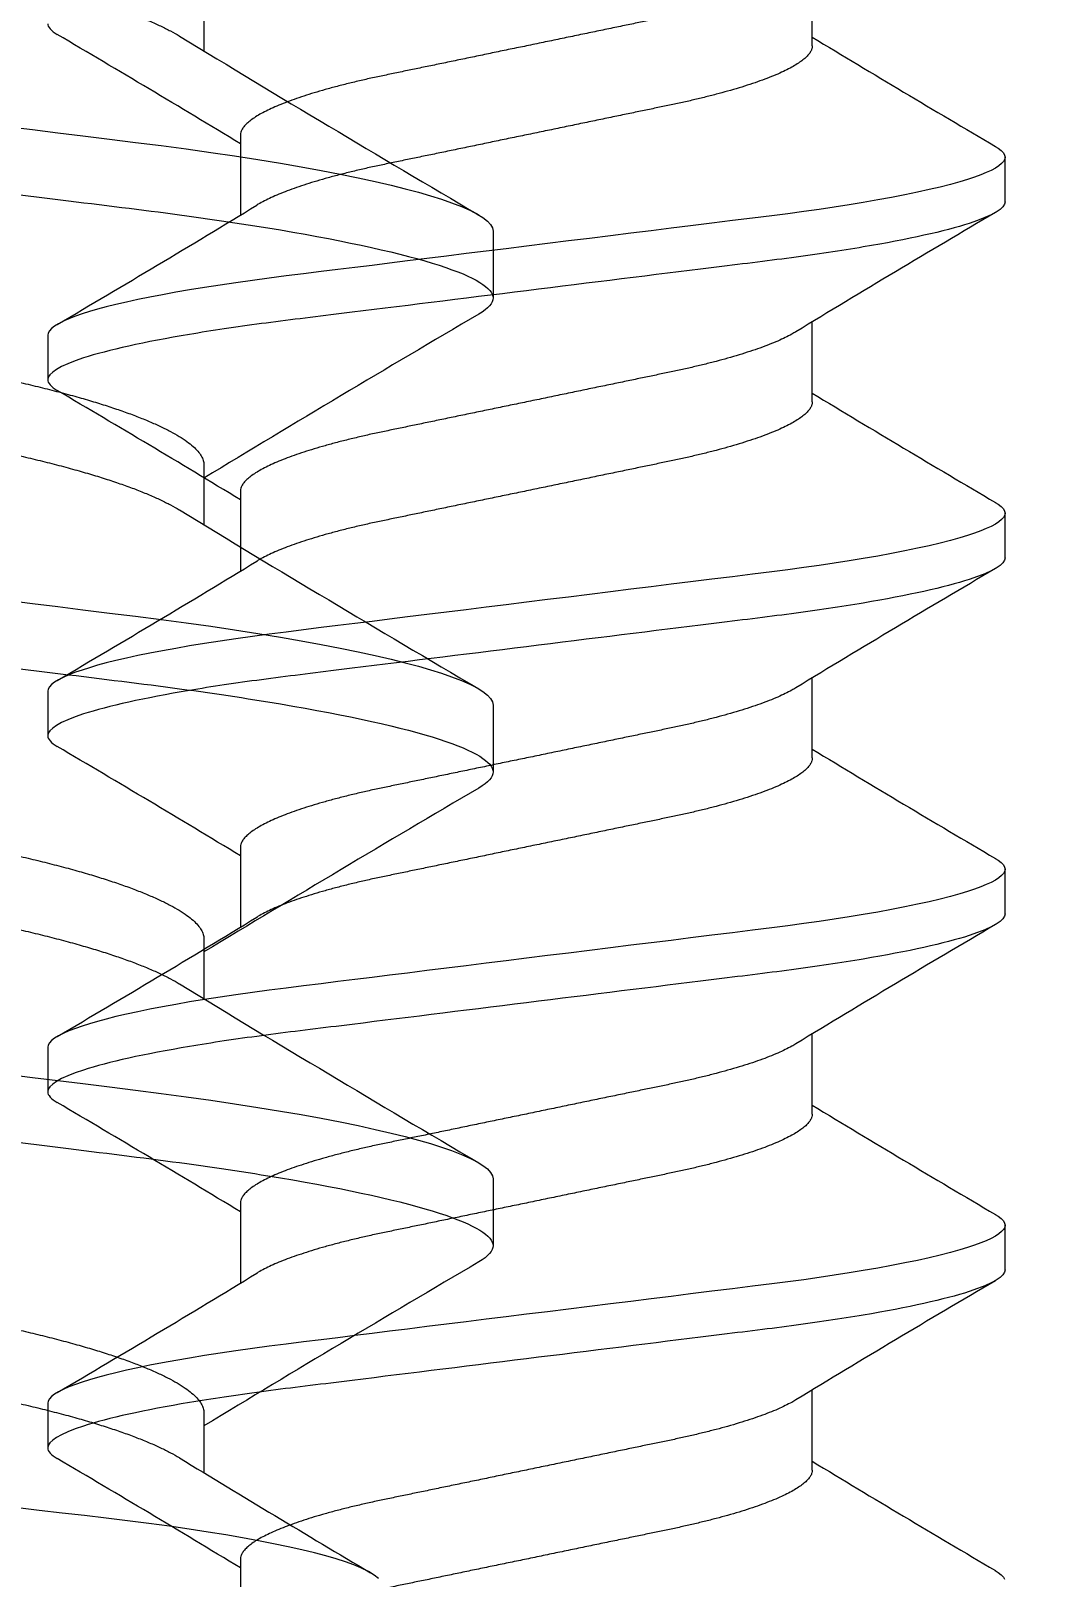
# Model space of a CAD drawing. Header units: inches. Extents: x 129892 to 140765, y 18172 to 24435.
# Drawn here: x 133310.406 to 133313.452, y 22519.733 to 22524.366 of the extents above; entities that cross this region are included whole.
import ezdxf

# ---------------------------------------------------------------- set-up
doc = ezdxf.new("R2010")
doc.units = ezdxf.units.IN
doc.header["$MEASUREMENT"] = 0
doc.header["$PDMODE"] = 66
doc.styles.add('EXCELSIOR', font='dim.shx', dxfattribs={"height": 45})
doc.dimstyles.new('EXCELSIOR', dxfattribs={"dimtxt": 50, "dimasz": 15, "dimexe": 20, "dimexo": 20, "dimgap": 10, "dimtad": 1, "dimdec": 0, "dimtxsty": 'EXCELSIOR', "dimblk": 'OBLIQUE', "dimcen": 2.5, "dimclrd": 1, "dimclre": 1, "dimclrt": 1, "dimadec": 0, "dimazin": 0, "dimtfac": 1, "dimtdec": 0, "dimtofl": 0, "dimtmove": 0, "dimatfit": 3, "dimfxl": 0, "dimlwd": 25, "dimarcsym": 0})

# ---------------------------------------------------------------- blocks, each defined once
blk = doc.blocks.new('A$C105D4D3B')
at = {"color": 251, "linetype": 'Continuous', "lineweight": 15}
for p, q in [((5.3382, 8.2376), (5.3382, 8.0575)), ((6.2042, 7.5176), (6.2042, 7.3176)), ((5.3382, 6.8176), (5.3382, 6.6375)), ((6.2042, 6.0976), (6.2042, 5.8976)), ((5.3382, 5.3976), (5.3382, 5.2175)), ((6.2042, 4.6776), (6.2042, 4.4776)), ((5.3382, 3.9776), (5.3382, 3.7974))]:
    blk.add_line(p, q, dxfattribs=at)
for points in [[(4.7473, 7.8316), (4.825, 7.822), (4.901, 7.8125), (4.9752, 7.8033), (5.0557, 7.7933), (5.1337, 7.7837), (5.2099, 7.774), (5.2849, 7.7639), (5.3584, 7.7536), (5.4301, 7.743), (5.4999, 7.7322), (5.5674, 7.7211), (5.6293, 7.7104), (5.6888, 7.6996), (5.7457, 7.6886), (5.7997, 7.6775), (5.8508, 7.6663), (5.8988, 7.6552), (5.9411, 7.6446), (5.9805, 7.634), (6.0167, 7.6235), (6.0498, 7.6131), (6.0798, 7.6027), (6.1094, 7.5913), (6.1349, 7.5801), (6.1564, 7.569), (6.1738, 7.5582), (6.1873, 7.5476), (6.1968, 7.5373), (6.2024, 7.5273), (6.2042, 7.5176), (6.2042, 7.5176)], [(4.7473, 6.4116), (4.825, 6.402), (4.901, 6.3925), (4.9752, 6.3833), (5.0557, 6.3733), (5.1337, 6.3637), (5.2099, 6.354), (5.2849, 6.3439), (5.3584, 6.3336), (5.4301, 6.323), (5.4999, 6.3122), (5.5674, 6.3011), (5.6293, 6.2904), (5.6888, 6.2796), (5.7457, 6.2686), (5.7997, 6.2575), (5.8508, 6.2463), (5.8988, 6.2352), (5.9411, 6.2246), (5.9805, 6.214), (6.0167, 6.2035), (6.0498, 6.1931), (6.0798, 6.1827), (6.1094, 6.1713), (6.1349, 6.1601), (6.1564, 6.149), (6.1738, 6.1382), (6.1873, 6.1276), (6.1968, 6.1173), (6.2024, 6.1073), (6.2042, 6.0976), (6.2042, 6.0976)], [(4.7473, 4.9916), (4.825, 4.982), (4.901, 4.9725), (4.9752, 4.9633), (5.0557, 4.9533), (5.1337, 4.9437), (5.2099, 4.934), (5.2849, 4.9239), (5.3584, 4.9136), (5.4301, 4.903), (5.4999, 4.8922), (5.5674, 4.8811), (5.6293, 4.8704), (5.6888, 4.8596), (5.7457, 4.8486), (5.7997, 4.8375), (5.8508, 4.8263), (5.8988, 4.8152), (5.9411, 4.8046), (5.9805, 4.794), (6.0167, 4.7835), (6.0498, 4.7731), (6.0798, 4.7627), (6.1094, 4.7513), (6.1349, 4.7401), (6.1564, 4.729), (6.1738, 4.7182), (6.1873, 4.7076), (6.1968, 4.6973), (6.2024, 4.6873), (6.2042, 4.6776), (6.2042, 4.6776)], [(5.8606, 3.4804), (5.848, 3.4909), (5.8306, 3.5016), (5.8084, 3.5124), (5.7869, 3.5212), (5.7623, 3.5301), (5.7345, 3.5391), (5.7036, 3.5481), (5.6691, 3.5573), (5.6315, 3.5665), (5.5906, 3.5757), (5.5467, 3.5849), (5.5017, 3.5937), (5.454, 3.6024), (5.4034, 3.6111), (5.3504, 3.6197), (5.2938, 3.6283), (5.2349, 3.6369), (5.1732, 3.6453), (5.1093, 3.6535), (5.0458, 3.6613), (4.9805, 3.6689), (4.9132, 3.6767), (4.8443, 3.6846), (4.7726, 3.6928)]]:
    blk.add_lwpolyline(points, dxfattribs=at)
for centre, radius, start, end in [((38.3584, 62.4362), 63.6189, 238.655364, 239.595764), ((41.6033, -53.0576), 69.9674, 120.434483, 121.21919), ((38.3584, 61.0162), 63.6189, 238.655364, 239.595764), ((41.6033, -54.4776), 69.9674, 120.434483, 121.21919), ((39.1398, 60.9031), 65.1416, 238.666324, 239.584863), ((41.6033, -55.8976), 69.9674, 120.434483, 121.21919), ((31.8252, 47.3473), 50.9721, 238.59533, 239.34643)]:
    blk.add_arc(centre, radius, start, end, dxfattribs=at)
for points, knots in [([(2.7695, 8.8176), (2.7698, 8.8135), (2.7705, 8.8052), (2.7762, 8.7923), (2.7854, 8.779), (2.7985, 8.7652), (2.8156, 8.7511), (2.8365, 8.7366), (2.8614, 8.7219), (2.8905, 8.7068), (2.9241, 8.6914), (2.9621, 8.6757), (3.0039, 8.66), (3.0492, 8.6445), (3.0977, 8.6291), (3.1484, 8.6143), (3.2008, 8.6), (3.2544, 8.5863), (3.3099, 8.5731), (3.3669, 8.5603), (3.4255, 8.548), (3.4859, 8.5355), (3.5485, 8.5225), (3.6144, 8.5088), (3.6833, 8.4945), (3.7552, 8.4796), (3.8285, 8.4644), (3.9029, 8.4489), (3.9782, 8.4333), (4.0527, 8.4178), (4.126, 8.4026), (4.1979, 8.3877), (4.2691, 8.3729), (4.3393, 8.3583), (4.4082, 8.344), (4.4754, 8.3301), (4.5408, 8.3165), (4.6051, 8.3031), (4.668, 8.2901), (4.7298, 8.2773), (4.7898, 8.2639), (4.8481, 8.2501), (4.9044, 8.2358), (4.9577, 8.2213), (5.0077, 8.2067), (5.0542, 8.1921), (5.0978, 8.1773), (5.1382, 8.1623), (5.1752, 8.1474), (5.2088, 8.1324), (5.2382, 8.1175), (5.2568, 8.1074), (5.2644, 8.1024), (5.2647, 8.1022)], [0, 0, 0, 0, 0.018809, 0.037876, 0.057178, 0.076688, 0.096379, 0.116219, 0.136178, 0.156223, 0.177278, 0.198351, 0.219402, 0.240393, 0.261284, 0.282037, 0.301688, 0.321151, 0.340399, 0.359407, 0.378167, 0.39704, 0.416165, 0.435519, 0.45601, 0.47669, 0.497523, 0.518473, 0.539501, 0.560569, 0.58068, 0.600757, 0.620765, 0.640672, 0.660445, 0.680053, 0.699467, 0.718661, 0.738503, 0.758141, 0.77801, 0.798146, 0.81852, 0.839101, 0.858909, 0.878842, 0.89887, 0.918958, 0.939072, 0.959178, 0.979242, 0.999229, 1, 1, 1, 1]), ([(1.9034, 8.1176), (1.9034, 8.0887), (1.9558, 8.0551), (2.1738, 7.9846), (2.3392, 7.9479), (2.6407, 7.8971), (2.7498, 7.8809), (2.9772, 7.8506), (3.0954, 7.8364), (3.4785, 7.7889), (3.7657, 7.7533), (4.3419, 7.6819), (4.6292, 7.6462), (5.0123, 7.5987), (5.1304, 7.5846), (5.3579, 7.5543), (5.4669, 7.538), (5.7685, 7.4873), (5.9339, 7.4506), (6.1519, 7.3801), (6.2042, 7.3465), (6.2042, 7.3176)], [0, 0, 0, 0, 0.125, 0.125, 0.25, 0.25, 0.3125, 0.3125, 0.375, 0.375, 0.5, 0.5, 0.625, 0.625, 0.6875, 0.6875, 0.75, 0.75, 0.875, 0.875, 1, 1, 1, 1]), ([(2.8432, 7.533), (2.8493, 7.5293), (2.8635, 7.5207), (2.8906, 7.5068), (2.9241, 7.4914), (2.9621, 7.4757), (3.0039, 7.46), (3.0492, 7.4445), (3.0977, 7.4291), (3.1484, 7.4143), (3.2008, 7.4), (3.2544, 7.3863), (3.3099, 7.3731), (3.3669, 7.3603), (3.4255, 7.348), (3.4859, 7.3355), (3.5485, 7.3225), (3.6144, 7.3088), (3.6833, 7.2945), (3.7552, 7.2796), (3.8285, 7.2644), (3.9029, 7.2489), (3.9782, 7.2333), (4.0527, 7.2178), (4.126, 7.2026), (4.1979, 7.1877), (4.2691, 7.1729), (4.3393, 7.1583), (4.4082, 7.144), (4.4754, 7.1301), (4.5408, 7.1165), (4.6051, 7.1031), (4.668, 7.0901), (4.7298, 7.0773), (4.7898, 7.0639), (4.8481, 7.0501), (4.9044, 7.0358), (4.9577, 7.0213), (5.0077, 7.0067), (5.0542, 6.9921), (5.0978, 6.9773), (5.1382, 6.9623), (5.1752, 6.9474), (5.2087, 6.9324), (5.2385, 6.9175), (5.2649, 6.9025), (5.2875, 6.8875), (5.3063, 6.8727), (5.3207, 6.8582), (5.3308, 6.8441), (5.3371, 6.8306), (5.3378, 6.8219), (5.3382, 6.8176)], [0, 0, 0, 0, 0.015022, 0.035067, 0.056123, 0.077196, 0.098247, 0.119238, 0.140129, 0.160884, 0.180534, 0.199997, 0.219246, 0.238254, 0.257015, 0.275888, 0.295014, 0.314368, 0.334859, 0.35554, 0.376373, 0.397323, 0.418352, 0.43942, 0.459532, 0.479609, 0.499618, 0.519525, 0.539298, 0.558906, 0.578321, 0.597515, 0.617358, 0.636996, 0.656865, 0.677001, 0.697376, 0.717957, 0.737765, 0.757699, 0.777727, 0.797816, 0.81793, 0.838037, 0.858101, 0.878088, 0.898909, 0.919573, 0.940046, 0.960295, 0.980289, 1, 1, 1, 1]), ([(2.7695, 7.3976), (2.7698, 7.3935), (2.7705, 7.3852), (2.7762, 7.3723), (2.7854, 7.359), (2.7985, 7.3452), (2.8156, 7.3311), (2.8365, 7.3166), (2.8614, 7.3019), (2.8905, 7.2868), (2.9241, 7.2714), (2.9621, 7.2557), (3.0039, 7.24), (3.0492, 7.2245), (3.0977, 7.2091), (3.1484, 7.1943), (3.2008, 7.18), (3.2544, 7.1663), (3.3099, 7.1531), (3.3669, 7.1403), (3.4255, 7.128), (3.4859, 7.1155), (3.5485, 7.1025), (3.6144, 7.0888), (3.6833, 7.0745), (3.7552, 7.0596), (3.8285, 7.0444), (3.9029, 7.0289), (3.9782, 7.0133), (4.0527, 6.9978), (4.126, 6.9826), (4.1979, 6.9677), (4.2691, 6.9529), (4.3393, 6.9383), (4.4082, 6.924), (4.4754, 6.9101), (4.5408, 6.8965), (4.6051, 6.8831), (4.668, 6.8701), (4.7298, 6.8573), (4.7898, 6.8439), (4.8481, 6.8301), (4.9044, 6.8158), (4.9577, 6.8013), (5.0077, 6.7867), (5.0542, 6.7721), (5.0978, 6.7573), (5.1382, 6.7423), (5.1752, 6.7274), (5.2088, 6.7124), (5.2382, 6.6975), (5.2568, 6.6874), (5.2644, 6.6824), (5.2647, 6.6822)], [0, 0, 0, 0, 0.018809, 0.037876, 0.057178, 0.076688, 0.096379, 0.116219, 0.136178, 0.156223, 0.177278, 0.198351, 0.219402, 0.240393, 0.261284, 0.282037, 0.301688, 0.321151, 0.340399, 0.359407, 0.378167, 0.39704, 0.416165, 0.435519, 0.45601, 0.47669, 0.497523, 0.518473, 0.539501, 0.560569, 0.58068, 0.600757, 0.620765, 0.640672, 0.660445, 0.680053, 0.699467, 0.718661, 0.738503, 0.758141, 0.77801, 0.798146, 0.81852, 0.839101, 0.858909, 0.878842, 0.89887, 0.918958, 0.939072, 0.959178, 0.979242, 0.999229, 1, 1, 1, 1]), ([(1.9034, 6.6976), (1.9034, 6.6687), (1.9558, 6.6351), (2.1738, 6.5646), (2.3392, 6.5279), (2.6407, 6.4771), (2.7498, 6.4609), (2.9772, 6.4306), (3.0954, 6.4164), (3.4785, 6.3689), (3.7657, 6.3333), (4.3419, 6.2619), (4.6292, 6.2262), (5.0123, 6.1787), (5.1304, 6.1646), (5.3579, 6.1343), (5.4669, 6.118), (5.7685, 6.0673), (5.9339, 6.0306), (6.1519, 5.9601), (6.2042, 5.9265), (6.2042, 5.8976)], [0, 0, 0, 0, 0.125, 0.125, 0.25, 0.25, 0.3125, 0.3125, 0.375, 0.375, 0.5, 0.5, 0.625, 0.625, 0.6875, 0.6875, 0.75, 0.75, 0.875, 0.875, 1, 1, 1, 1]), ([(2.8432, 6.113), (2.8493, 6.1093), (2.8635, 6.1007), (2.8906, 6.0868), (2.9241, 6.0714), (2.9621, 6.0557), (3.0039, 6.04), (3.0492, 6.0245), (3.0977, 6.0091), (3.1484, 5.9943), (3.2008, 5.98), (3.2544, 5.9663), (3.3099, 5.9531), (3.3669, 5.9403), (3.4255, 5.928), (3.4859, 5.9155), (3.5485, 5.9025), (3.6144, 5.8888), (3.6833, 5.8745), (3.7552, 5.8596), (3.8285, 5.8444), (3.9029, 5.8289), (3.9782, 5.8133), (4.0527, 5.7978), (4.126, 5.7826), (4.1979, 5.7677), (4.2691, 5.7529), (4.3393, 5.7383), (4.4082, 5.724), (4.4754, 5.7101), (4.5408, 5.6965), (4.6051, 5.6831), (4.668, 5.6701), (4.7298, 5.6573), (4.7898, 5.6439), (4.8481, 5.6301), (4.9044, 5.6158), (4.9577, 5.6013), (5.0077, 5.5867), (5.0542, 5.5721), (5.0978, 5.5573), (5.1382, 5.5423), (5.1752, 5.5273), (5.2087, 5.5124), (5.2385, 5.4975), (5.2649, 5.4825), (5.2875, 5.4675), (5.3063, 5.4527), (5.3207, 5.4382), (5.3308, 5.4241), (5.3371, 5.4106), (5.3378, 5.4019), (5.3382, 5.3976)], [0, 0, 0, 0, 0.015022, 0.035067, 0.056123, 0.077196, 0.098247, 0.119238, 0.140129, 0.160884, 0.180534, 0.199997, 0.219246, 0.238254, 0.257015, 0.275888, 0.295014, 0.314368, 0.334859, 0.35554, 0.376373, 0.397323, 0.418352, 0.43942, 0.459532, 0.479609, 0.499618, 0.519525, 0.539298, 0.558906, 0.578321, 0.597515, 0.617358, 0.636996, 0.656865, 0.677001, 0.697376, 0.717957, 0.737765, 0.757699, 0.777727, 0.797816, 0.81793, 0.838037, 0.858101, 0.878088, 0.898909, 0.919573, 0.940046, 0.960295, 0.980289, 1, 1, 1, 1]), ([(2.7695, 5.9776), (2.7698, 5.9735), (2.7705, 5.9652), (2.7762, 5.9523), (2.7854, 5.939), (2.7985, 5.9252), (2.8156, 5.9111), (2.8365, 5.8966), (2.8614, 5.8819), (2.8905, 5.8668), (2.9241, 5.8514), (2.9621, 5.8357), (3.0039, 5.82), (3.0492, 5.8045), (3.0977, 5.7891), (3.1484, 5.7743), (3.2008, 5.76), (3.2544, 5.7463), (3.3099, 5.7331), (3.3669, 5.7203), (3.4255, 5.708), (3.4859, 5.6955), (3.5485, 5.6825), (3.6144, 5.6688), (3.6833, 5.6545), (3.7552, 5.6396), (3.8285, 5.6244), (3.9029, 5.6089), (3.9782, 5.5933), (4.0527, 5.5778), (4.126, 5.5626), (4.1979, 5.5477), (4.2691, 5.5329), (4.3393, 5.5183), (4.4082, 5.504), (4.4754, 5.4901), (4.5408, 5.4765), (4.6051, 5.4631), (4.668, 5.4501), (4.7298, 5.4373), (4.7898, 5.4239), (4.8481, 5.4101), (4.9044, 5.3958), (4.9577, 5.3813), (5.0077, 5.3667), (5.0542, 5.3521), (5.0978, 5.3373), (5.1382, 5.3223), (5.1752, 5.3074), (5.2088, 5.2924), (5.2382, 5.2775), (5.2568, 5.2674), (5.2644, 5.2624), (5.2647, 5.2622)], [0, 0, 0, 0, 0.018809, 0.037877, 0.057179, 0.076689, 0.096379, 0.11622, 0.136179, 0.156224, 0.177279, 0.198352, 0.219403, 0.240394, 0.261285, 0.282039, 0.301689, 0.321152, 0.340401, 0.359409, 0.378169, 0.397041, 0.416167, 0.435521, 0.456012, 0.476692, 0.497525, 0.518475, 0.539504, 0.560572, 0.580683, 0.60076, 0.620768, 0.640675, 0.660448, 0.680056, 0.699471, 0.718664, 0.738507, 0.758145, 0.778013, 0.798149, 0.818524, 0.839105, 0.858913, 0.878847, 0.898874, 0.918963, 0.939077, 0.959183, 0.979247, 0.999234, 1, 1, 1, 1]), ([(1.9034, 5.2776), (1.9034, 5.2487), (1.9558, 5.2151), (2.1738, 5.1446), (2.3392, 5.1079), (2.6407, 5.0571), (2.7498, 5.0409), (2.9772, 5.0106), (3.0954, 4.9964), (3.4785, 4.9489), (3.7657, 4.9133), (4.3419, 4.8419), (4.6292, 4.8062), (5.0123, 4.7587), (5.1304, 4.7446), (5.3579, 4.7143), (5.4669, 4.698), (5.7685, 4.6473), (5.9339, 4.6106), (6.1519, 4.5401), (6.2042, 4.5065), (6.2042, 4.4776)], [0, 0, 0, 0, 0.125, 0.125, 0.25, 0.25, 0.3125, 0.3125, 0.375, 0.375, 0.5, 0.5, 0.625, 0.625, 0.6875, 0.6875, 0.75, 0.75, 0.875, 0.875, 1, 1, 1, 1]), ([(2.8432, 4.693), (2.8493, 4.6893), (2.8635, 4.6807), (2.8906, 4.6668), (2.9241, 4.6514), (2.9621, 4.6357), (3.0039, 4.62), (3.0492, 4.6045), (3.0977, 4.5891), (3.1484, 4.5743), (3.2008, 4.56), (3.2544, 4.5463), (3.3099, 4.5331), (3.3669, 4.5203), (3.4255, 4.508), (3.4859, 4.4955), (3.5485, 4.4825), (3.6144, 4.4688), (3.6833, 4.4545), (3.7552, 4.4396), (3.8285, 4.4244), (3.9029, 4.4089), (3.9782, 4.3933), (4.0527, 4.3778), (4.126, 4.3626), (4.1979, 4.3477), (4.2691, 4.3329), (4.3393, 4.3183), (4.4082, 4.304), (4.4754, 4.2901), (4.5408, 4.2765), (4.6051, 4.2631), (4.668, 4.2501), (4.7298, 4.2373), (4.7898, 4.2239), (4.8481, 4.2101), (4.9044, 4.1958), (4.9577, 4.1813), (5.0077, 4.1667), (5.0542, 4.1521), (5.0978, 4.1373), (5.1382, 4.1223), (5.1752, 4.1073), (5.2087, 4.0924), (5.2385, 4.0775), (5.2649, 4.0625), (5.2875, 4.0475), (5.3063, 4.0327), (5.3207, 4.0182), (5.3308, 4.0041), (5.3371, 3.9906), (5.3378, 3.9819), (5.3382, 3.9776)], [0, 0, 0, 0, 0.015022, 0.035068, 0.056123, 0.077196, 0.098248, 0.119238, 0.14013, 0.160884, 0.180534, 0.199998, 0.219246, 0.238255, 0.257015, 0.275888, 0.295014, 0.314368, 0.33486, 0.35554, 0.376373, 0.397323, 0.418352, 0.439421, 0.459532, 0.479609, 0.499618, 0.519525, 0.539298, 0.558906, 0.578321, 0.597515, 0.617358, 0.636996, 0.656865, 0.677001, 0.697376, 0.717957, 0.737765, 0.757699, 0.777727, 0.797816, 0.81793, 0.838037, 0.858101, 0.878088, 0.898909, 0.919574, 0.940046, 0.960295, 0.980289, 1, 1, 1, 1]), ([(2.7695, 4.5576), (2.7698, 4.5535), (2.7705, 4.5452), (2.7762, 4.5323), (2.7854, 4.519), (2.7985, 4.5052), (2.8156, 4.4911), (2.8365, 4.4766), (2.8614, 4.4619), (2.8905, 4.4468), (2.9241, 4.4314), (2.9621, 4.4157), (3.0039, 4.4), (3.0492, 4.3845), (3.0977, 4.3691), (3.1484, 4.3543), (3.2008, 4.34), (3.2544, 4.3263), (3.3099, 4.3131), (3.3669, 4.3003), (3.4255, 4.288), (3.4859, 4.2755), (3.5485, 4.2625), (3.6144, 4.2488), (3.6833, 4.2345), (3.7552, 4.2196), (3.8285, 4.2044), (3.9029, 4.1889), (3.9782, 4.1733), (4.0527, 4.1578), (4.126, 4.1426), (4.1979, 4.1277), (4.2691, 4.1129), (4.3393, 4.0983), (4.4082, 4.084), (4.4754, 4.0701), (4.5408, 4.0565), (4.6051, 4.0431), (4.668, 4.0301), (4.7298, 4.0173), (4.7898, 4.0039), (4.8481, 3.9901), (4.9044, 3.9758), (4.9577, 3.9613), (5.0077, 3.9467), (5.0542, 3.9321), (5.0978, 3.9173), (5.1382, 3.9023), (5.1752, 3.8874), (5.2088, 3.8724), (5.2382, 3.8575), (5.2568, 3.8474), (5.2644, 3.8424), (5.2647, 3.8422)], [0, 0, 0, 0, 0.018809, 0.037877, 0.057179, 0.076689, 0.096379, 0.11622, 0.136179, 0.156224, 0.177279, 0.198352, 0.219403, 0.240394, 0.261285, 0.282039, 0.301689, 0.321152, 0.340401, 0.359409, 0.378169, 0.397041, 0.416167, 0.435521, 0.456012, 0.476692, 0.497525, 0.518475, 0.539504, 0.560572, 0.580683, 0.60076, 0.620768, 0.640675, 0.660448, 0.680056, 0.699471, 0.718664, 0.738507, 0.758145, 0.778013, 0.79815, 0.818524, 0.839105, 0.858913, 0.878847, 0.898874, 0.918963, 0.939077, 0.959183, 0.979247, 0.999234, 1, 1, 1, 1]), ([(2.7695, 4.5576), (2.7698, 4.5535), (2.7705, 4.5452), (2.7762, 4.5323), (2.7854, 4.519), (2.7985, 4.5052), (2.8156, 4.4911), (2.8365, 4.4766), (2.8614, 4.4619), (2.8905, 4.4468), (2.9241, 4.4314), (2.9621, 4.4157), (3.0039, 4.4), (3.0492, 4.3845), (3.0977, 4.3691), (3.1484, 4.3543), (3.2008, 4.34), (3.2544, 4.3263), (3.3099, 4.3131), (3.3669, 4.3003), (3.4255, 4.288), (3.4859, 4.2755), (3.5485, 4.2625), (3.6144, 4.2488), (3.6833, 4.2345), (3.7552, 4.2196), (3.8285, 4.2044), (3.9029, 4.1889), (3.9782, 4.1733), (4.0527, 4.1578), (4.126, 4.1426), (4.1979, 4.1277), (4.2691, 4.1129), (4.3393, 4.0983), (4.4082, 4.084), (4.4754, 4.0701), (4.5408, 4.0565), (4.6051, 4.0431), (4.668, 4.0301), (4.7298, 4.0173), (4.7898, 4.0039), (4.8481, 3.9901), (4.9044, 3.9758), (4.9577, 3.9613), (5.0077, 3.9467), (5.0542, 3.9321), (5.0978, 3.9173), (5.1382, 3.9023), (5.1752, 3.8874), (5.2088, 3.8724), (5.2382, 3.8575), (5.2568, 3.8474), (5.2644, 3.8424), (5.2647, 3.8422)], [0, 0, 0, 0, 0.018809, 0.037877, 0.057179, 0.076689, 0.096379, 0.11622, 0.136179, 0.156224, 0.177279, 0.198352, 0.219403, 0.240394, 0.261285, 0.282039, 0.301689, 0.321152, 0.340401, 0.359409, 0.378169, 0.397041, 0.416167, 0.435521, 0.456012, 0.476692, 0.497525, 0.518475, 0.539504, 0.560572, 0.580683, 0.60076, 0.620768, 0.640675, 0.660448, 0.680056, 0.699471, 0.718664, 0.738507, 0.758145, 0.778013, 0.798149, 0.818524, 0.839105, 0.858913, 0.878847, 0.898874, 0.918963, 0.939077, 0.959183, 0.979247, 0.999234, 1, 1, 1, 1])]:
    blk.add_open_spline(points, degree=3, knots=knots, dxfattribs=at)
for points in [[(6.2042, 7.3176), (6.2042, 7.3025), (6.1903, 7.2861), (6.1611, 7.2689)], [(6.2042, 5.8976), (6.2042, 5.8825), (6.1903, 5.8661), (6.1611, 5.8489)], [(6.2042, 4.4776), (6.2042, 4.4625), (6.1903, 4.4461), (6.1611, 4.4289)]]:
    blk.add_open_spline(points, degree=3, dxfattribs=at)
blk = doc.blocks.new('A$C47B607A2')
at = {"color": 7, "linetype": 'Continuous', "lineweight": 15}
for p, q in [((3.8563, 6.6318), (3.8563, 6.8719)), ((2.1438, 6.3651), (2.1438, 6.1249)), ((4.4337, 6.165), (4.4337, 6.2983)), ((3.8563, 5.565), (3.8563, 5.8051)), ((1.5665, 5.765), (1.5665, 5.6316)), ((2.1438, 5.2983), (2.1438, 5.0581)), ((4.4337, 5.0982), (4.4337, 5.2315)), ((3.8563, 4.4982), (3.8563, 4.7383)), ((1.5665, 4.6982), (1.5665, 4.5648)), ((2.1438, 4.2315), (2.1438, 3.9913)), ((4.4337, 4.0314), (4.4337, 4.1647)), ((3.8563, 3.4314), (3.8563, 3.6715)), ((1.5665, 3.6314), (1.5665, 3.498)), ((2.1438, 3.1647), (2.1438, 2.9246)), ((4.4337, 2.9646), (4.4337, 3.0979)), ((3.8563, 2.3645), (3.8563, 2.6046)), ((1.5665, 2.5646), (1.5665, 2.4312)), ((2.1438, 2.0978), (2.1438, 1.8576))]:
    blk.add_line(p, q, dxfattribs=at)
at = {"color": 7, "linetype": 'Continuous', "lineweight": 15, "flags": 128}
for points in [[(4.4046, 6.3308), (4.4134, 6.3253), (4.4224, 6.3183), (4.4287, 6.3114), (4.4325, 6.3048), (4.4337, 6.2983), (4.4326, 6.2922), (4.4292, 6.2858), (4.4235, 6.2793), (4.4154, 6.2727), (4.4049, 6.2658), (4.392, 6.2589), (4.3776, 6.2522), (4.361, 6.2454), (4.3423, 6.2385), (4.3214, 6.2316), (4.2984, 6.2246), (4.2703, 6.2168), (4.2397, 6.2089), (4.2067, 6.2011), (4.1713, 6.1932), (4.1338, 6.1855), (4.0941, 6.1777), (4.0525, 6.1701), (4.0092, 6.1626), (3.9664, 6.1556), (3.9223, 6.1487), (3.877, 6.142), (3.8306, 6.1354), (3.7833, 6.129), (3.7352, 6.1228), (3.6774, 6.1156), (3.6175, 6.1082), (3.5556, 6.1005), (3.4918, 6.0926), (3.4334, 6.0854), (3.3738, 6.078), (3.3132, 6.0705), (3.2517, 6.0628), (3.1894, 6.0551), (3.1266, 6.0473), (3.0634, 6.0395), (3.0001, 6.0316), (2.9399, 6.0242), (2.8798, 6.0167), (2.8201, 6.0093), (2.7609, 6.002), (2.7022, 5.9947), (2.6444, 5.9875), (2.5906, 5.9809), (2.5378, 5.9743), (2.486, 5.9679), (2.4353, 5.9616), (2.3859, 5.9555), (2.3322, 5.9488), (2.2802, 5.9424), (2.2294, 5.9359), (2.1794, 5.9292), (2.1304, 5.9223), (2.0826, 5.9153), (2.036, 5.908), (1.991, 5.9006), (1.9498, 5.8935), (1.9101, 5.8863), (1.8722, 5.879), (1.8362, 5.8716), (1.8021, 5.8641), (1.7701, 5.8567), (1.7419, 5.8496), (1.7157, 5.8426), (1.6915, 5.8356), (1.6694, 5.8286), (1.6495, 5.8217), (1.6297, 5.8141), (1.6127, 5.8066), (1.5984, 5.7992), (1.5868, 5.792), (1.5778, 5.785), (1.5715, 5.7781), (1.5677, 5.7714), (1.5665, 5.765), (1.5665, 5.765)], [(4.4046, 5.264), (4.4134, 5.2586), (4.4224, 5.2515), (4.4287, 5.2446), (4.4325, 5.238), (4.4337, 5.2315), (4.4326, 5.2254), (4.4292, 5.219), (4.4235, 5.2125), (4.4154, 5.2059), (4.4049, 5.199), (4.392, 5.1921), (4.3776, 5.1854), (4.361, 5.1786), (4.3423, 5.1717), (4.3214, 5.1648), (4.2984, 5.1578), (4.2703, 5.15), (4.2397, 5.1421), (4.2067, 5.1343), (4.1713, 5.1265), (4.1338, 5.1187), (4.0941, 5.111), (4.0525, 5.1033), (4.0092, 5.0958), (3.9664, 5.0888), (3.9223, 5.0819), (3.877, 5.0752), (3.8306, 5.0686), (3.7833, 5.0622), (3.7352, 5.056), (3.6774, 5.0488), (3.6175, 5.0414), (3.5556, 5.0337), (3.4918, 5.0258), (3.4334, 5.0186), (3.3738, 5.0112), (3.3132, 5.0037), (3.2517, 4.996), (3.1894, 4.9883), (3.1266, 4.9805), (3.0634, 4.9727), (3.0001, 4.9648), (2.9399, 4.9574), (2.8798, 4.9499), (2.8201, 4.9425), (2.7609, 4.9352), (2.7022, 4.9279), (2.6444, 4.9207), (2.5906, 4.9141), (2.5378, 4.9075), (2.486, 4.9011), (2.4353, 4.8948), (2.3859, 4.8887), (2.3322, 4.882), (2.2802, 4.8756), (2.2294, 4.8691), (2.1794, 4.8624), (2.1304, 4.8555), (2.0826, 4.8485), (2.036, 4.8412), (1.991, 4.8339), (1.9498, 4.8267), (1.9101, 4.8195), (1.8722, 4.8122), (1.8362, 4.8048), (1.8021, 4.7973), (1.7701, 4.7899), (1.7419, 4.7828), (1.7157, 4.7758), (1.6915, 4.7688), (1.6694, 4.7618), (1.6495, 4.7549), (1.6297, 4.7473), (1.6127, 4.7398), (1.5984, 4.7324), (1.5868, 4.7252), (1.5778, 4.7182), (1.5715, 4.7113), (1.5677, 4.7046), (1.5665, 4.6982), (1.5665, 4.6982)], [(4.4046, 4.1972), (4.4134, 4.1918), (4.4224, 4.1847), (4.4287, 4.1778), (4.4325, 4.1712), (4.4337, 4.1647), (4.4326, 4.1586), (4.4292, 4.1523), (4.4235, 4.1457), (4.4154, 4.1391), (4.4049, 4.1322), (4.392, 4.1253), (4.3776, 4.1186), (4.361, 4.1118), (4.3423, 4.105), (4.3214, 4.098), (4.2984, 4.091), (4.2703, 4.0832), (4.2397, 4.0753), (4.2067, 4.0675), (4.1713, 4.0597), (4.1338, 4.0519), (4.0941, 4.0442), (4.0525, 4.0365), (4.0092, 4.029), (3.9664, 4.022), (3.9223, 4.0151), (3.877, 4.0084), (3.8306, 4.0018), (3.7833, 3.9954), (3.7352, 3.9892), (3.6774, 3.982), (3.6175, 3.9746), (3.5556, 3.9669), (3.4918, 3.959), (3.4334, 3.9518), (3.3738, 3.9444), (3.3132, 3.9369), (3.2517, 3.9292), (3.1894, 3.9215), (3.1266, 3.9137), (3.0634, 3.9059), (3.0001, 3.898), (2.9399, 3.8906), (2.8798, 3.8831), (2.8201, 3.8757), (2.7609, 3.8684), (2.7022, 3.8611), (2.6444, 3.8539), (2.5906, 3.8473), (2.5378, 3.8407), (2.486, 3.8343), (2.4353, 3.828), (2.3859, 3.8219), (2.3322, 3.8152), (2.2802, 3.8088), (2.2294, 3.8023), (2.1794, 3.7956), (2.1304, 3.7887), (2.0826, 3.7817), (2.036, 3.7744), (1.991, 3.7671), (1.9498, 3.7599), (1.9101, 3.7527), (1.8722, 3.7454), (1.8362, 3.738), (1.8021, 3.7305), (1.7701, 3.7231), (1.7419, 3.716), (1.7157, 3.709), (1.6915, 3.702), (1.6694, 3.695), (1.6495, 3.6881), (1.6297, 3.6805), (1.6127, 3.673), (1.5984, 3.6656), (1.5868, 3.6584), (1.5778, 3.6514), (1.5715, 3.6445), (1.5677, 3.6378), (1.5665, 3.6314), (1.5665, 3.6314)], [(4.4046, 3.1304), (4.4134, 3.125), (4.4224, 3.1179), (4.4287, 3.111), (4.4325, 3.1044), (4.4337, 3.0979), (4.4326, 3.0918), (4.4292, 3.0855), (4.4235, 3.079), (4.4154, 3.0723), (4.4049, 3.0655), (4.392, 3.0585), (4.3776, 3.0518), (4.361, 3.045), (4.3423, 3.0382), (4.3214, 3.0312), (4.2984, 3.0242), (4.2703, 3.0164), (4.2397, 3.0086), (4.2067, 3.0007), (4.1713, 2.9929), (4.1338, 2.9851), (4.0941, 2.9774), (4.0525, 2.9697), (4.0092, 2.9622), (3.9664, 2.9552), (3.9223, 2.9483), (3.877, 2.9416), (3.8306, 2.935), (3.7833, 2.9286), (3.7352, 2.9224), (3.6774, 2.9152), (3.6175, 2.9078), (3.5556, 2.9001), (3.4918, 2.8922), (3.4334, 2.885), (3.3738, 2.8776), (3.3132, 2.8701), (3.2517, 2.8624), (3.1894, 2.8547), (3.1266, 2.8469), (3.0634, 2.8391), (3.0001, 2.8312), (2.9399, 2.8238), (2.8798, 2.8163), (2.8201, 2.8089), (2.7609, 2.8016), (2.7022, 2.7943), (2.6444, 2.7871), (2.5906, 2.7805), (2.5378, 2.7739), (2.486, 2.7675), (2.4353, 2.7612), (2.3859, 2.7551), (2.3322, 2.7484), (2.2802, 2.742), (2.2294, 2.7355), (2.1794, 2.7288), (2.1304, 2.7219), (2.0826, 2.7149), (2.036, 2.7076), (1.991, 2.7003), (1.9498, 2.6931), (1.9101, 2.6859), (1.8722, 2.6786), (1.8362, 2.6712), (1.8021, 2.6638), (1.7701, 2.6563), (1.7419, 2.6492), (1.7157, 2.6422), (1.6915, 2.6352), (1.6694, 2.6282), (1.6495, 2.6213), (1.6297, 2.6137), (1.6127, 2.6062), (1.5984, 2.5989), (1.5868, 2.5916), (1.5778, 2.5846), (1.5715, 2.5777), (1.5677, 2.571), (1.5665, 2.5646), (1.5665, 2.5646)], [(4.4046, 2.0635), (4.4134, 2.058), (4.4224, 2.051), (4.4287, 2.0441), (4.4325, 2.0375)]]:
    blk.add_lwpolyline(points, dxfattribs=at)
at = {"color": 7, "linetype": 'Continuous', "lineweight": 15}
for centre, radius, start, end in [((-22.0266, -33.5413), 46.6327, 58.78071, 59.56562), ((28.0263, 46.5373), 46.6319, 238.78072, 239.56555), ((-20.3864, 43.2417), 43.4197, 300.41509, 301.33379), ((26.3879, -31.3141), 43.4223, 120.41517, 121.33371), ((-22.0333, -34.6193), 46.6458, 58.78085, 59.56555), ((28.0263, 45.4705), 46.6319, 238.78072, 239.56555), ((-20.3864, 42.175), 43.4197, 300.41509, 301.33379), ((26.3879, -32.3809), 43.4223, 120.41517, 121.33371), ((-22.0333, -35.6861), 46.6458, 58.78085, 59.56555), ((28.0263, 44.4037), 46.6319, 238.78072, 239.56555), ((-20.3864, 41.1082), 43.4197, 300.41509, 301.33379), ((26.3879, -33.4477), 43.4223, 120.41517, 121.33371), ((-22.0333, -36.7529), 46.6458, 58.78085, 59.56555), ((28.0263, 43.3369), 46.6319, 238.78072, 239.56555), ((-20.3864, 40.0414), 43.4197, 300.41509, 301.33379), ((26.3879, -34.5145), 43.4223, 120.41517, 121.33371), ((-22.0333, -37.8197), 46.6458, 58.78085, 59.56555), ((28.0263, 42.27), 46.6319, 238.78072, 239.56555)]:
    blk.add_arc(centre, radius, start, end, dxfattribs=at)
for points, knots in [([(3.8072, 6.842), (3.8031, 6.8396), (3.7937, 6.8338), (3.7756, 6.8246), (3.7533, 6.8143), (3.7279, 6.8038), (3.7001, 6.7934), (3.6699, 6.783), (3.6375, 6.7728), (3.6037, 6.7629), (3.5688, 6.7534), (3.533, 6.7443), (3.496, 6.7354), (3.4581, 6.7269), (3.419, 6.7187), (3.3787, 6.7104), (3.337, 6.7017), (3.2931, 6.6926), (3.2471, 6.683), (3.1992, 6.6731), (3.1503, 6.663), (3.1007, 6.6526), (3.0505, 6.6422), (3.0009, 6.6319), (2.952, 6.6218), (2.904, 6.6118), (2.8566, 6.602), (2.8098, 6.5922), (2.7639, 6.5827), (2.719, 6.5734), (2.6754, 6.5644), (2.6326, 6.5555), (2.5906, 6.5467), (2.5494, 6.5382), (2.5095, 6.5293), (2.4706, 6.5201), (2.433, 6.5106), (2.3975, 6.5009), (2.3642, 6.4912), (2.3332, 6.4814), (2.3041, 6.4716), (2.2772, 6.4616), (2.2525, 6.4516), (2.2302, 6.4416), (2.2103, 6.4317), (2.1927, 6.4217), (2.1776, 6.4117), (2.1651, 6.4018), (2.1555, 6.3921), (2.1488, 6.3828), (2.1446, 6.3737), (2.1441, 6.368), (2.1438, 6.3651)], [0, 0, 0, 0, 0.015022, 0.035068, 0.056123, 0.077196, 0.098248, 0.119238, 0.14013, 0.160884, 0.180534, 0.199998, 0.219246, 0.238255, 0.257015, 0.275888, 0.295014, 0.314368, 0.33486, 0.35554, 0.376373, 0.397323, 0.418352, 0.439421, 0.459532, 0.479609, 0.499618, 0.519525, 0.539298, 0.558906, 0.578321, 0.597515, 0.617358, 0.636996, 0.656865, 0.677001, 0.697376, 0.717957, 0.737765, 0.7577, 0.777727, 0.797816, 0.81793, 0.838037, 0.858101, 0.878088, 0.898909, 0.919574, 0.940046, 0.960295, 0.980289, 1, 1, 1, 1]), ([(3.8563, 6.6318), (3.8561, 6.629), (3.8557, 6.6235), (3.8519, 6.6149), (3.8457, 6.606), (3.837, 6.5968), (3.8256, 6.5874), (3.8116, 6.5778), (3.7951, 6.568), (3.7756, 6.5579), (3.7533, 6.5476), (3.7279, 6.5372), (3.7001, 6.5267), (3.6699, 6.5163), (3.6375, 6.5061), (3.6037, 6.4962), (3.5688, 6.4867), (3.533, 6.4776), (3.496, 6.4688), (3.4581, 6.4602), (3.419, 6.4521), (3.3787, 6.4437), (3.337, 6.435), (3.2931, 6.4259), (3.2471, 6.4164), (3.1992, 6.4064), (3.1503, 6.3963), (3.1007, 6.386), (3.0505, 6.3756), (3.0009, 6.3653), (2.952, 6.3551), (2.904, 6.3452), (2.8566, 6.3353), (2.8098, 6.3256), (2.7639, 6.316), (2.719, 6.3067), (2.6754, 6.2977), (2.6326, 6.2888), (2.5906, 6.2801), (2.5494, 6.2715), (2.5095, 6.2627), (2.4706, 6.2534), (2.433, 6.2439), (2.3975, 6.2343), (2.3642, 6.2245), (2.3332, 6.2148), (2.3041, 6.2049), (2.2772, 6.1949), (2.2525, 6.1849), (2.2301, 6.1749), (2.2105, 6.165), (2.1981, 6.1583), (2.193, 6.1549), (2.1928, 6.1548)], [0, 0, 0, 0, 0.018809, 0.037877, 0.057179, 0.076689, 0.096379, 0.11622, 0.136179, 0.156224, 0.177279, 0.198352, 0.219403, 0.240394, 0.261285, 0.282039, 0.301689, 0.321152, 0.340401, 0.359409, 0.378169, 0.397041, 0.416167, 0.435521, 0.456012, 0.476692, 0.497525, 0.518475, 0.539504, 0.560572, 0.580683, 0.60076, 0.620768, 0.640675, 0.660448, 0.680056, 0.699471, 0.718664, 0.738507, 0.758145, 0.778013, 0.798149, 0.818524, 0.839105, 0.858913, 0.878847, 0.898874, 0.918963, 0.939077, 0.959183, 0.979247, 0.999234, 1, 1, 1, 1]), ([(4.4337, 6.165), (4.4337, 6.1457), (4.3988, 6.1233), (4.2535, 6.0763), (4.1432, 6.0519), (3.9422, 6.018), (3.8695, 6.0072), (3.7178, 5.9869), (3.6391, 5.9775), (3.3836, 5.9459), (3.1922, 5.9221), (2.808, 5.8745), (2.6165, 5.8507), (2.3611, 5.8191), (2.2824, 5.8097), (2.1307, 5.7894), (2.058, 5.7786), (1.857, 5.7447), (1.7467, 5.7203), (1.6014, 5.6733), (1.5665, 5.6509), (1.5665, 5.6316)], [0, 0, 0, 0, 0.125, 0.125, 0.25, 0.25, 0.3125, 0.3125, 0.375, 0.375, 0.5, 0.5, 0.625, 0.625, 0.6875, 0.6875, 0.75, 0.75, 0.875, 0.875, 1, 1, 1, 1]), ([(3.8072, 5.7752), (3.8031, 5.7728), (3.7937, 5.7671), (3.7756, 5.7578), (3.7533, 5.7475), (3.7279, 5.737), (3.7001, 5.7266), (3.6699, 5.7162), (3.6375, 5.706), (3.6037, 5.6961), (3.5688, 5.6866), (3.533, 5.6775), (3.496, 5.6686), (3.4581, 5.6601), (3.419, 5.6519), (3.3787, 5.6436), (3.337, 5.6349), (3.2931, 5.6258), (3.2471, 5.6162), (3.1992, 5.6063), (3.1503, 5.5962), (3.1007, 5.5858), (3.0505, 5.5754), (3.0009, 5.5651), (2.952, 5.555), (2.904, 5.545), (2.8566, 5.5352), (2.8098, 5.5255), (2.7639, 5.5159), (2.719, 5.5066), (2.6754, 5.4976), (2.6326, 5.4887), (2.5906, 5.4799), (2.5494, 5.4714), (2.5095, 5.4625), (2.4706, 5.4533), (2.433, 5.4438), (2.3975, 5.4341), (2.3642, 5.4244), (2.3332, 5.4146), (2.3041, 5.4048), (2.2772, 5.3948), (2.2525, 5.3848), (2.2302, 5.3748), (2.2103, 5.3649), (2.1927, 5.3549), (2.1776, 5.3449), (2.1651, 5.335), (2.1555, 5.3253), (2.1488, 5.316), (2.1446, 5.3069), (2.1441, 5.3012), (2.1438, 5.2983)], [0, 0, 0, 0, 0.015022, 0.035068, 0.056123, 0.077196, 0.098248, 0.119238, 0.14013, 0.160884, 0.180534, 0.199998, 0.219246, 0.238255, 0.257015, 0.275888, 0.295014, 0.314368, 0.33486, 0.35554, 0.376373, 0.397324, 0.418352, 0.439421, 0.459532, 0.479609, 0.499618, 0.519525, 0.539298, 0.558906, 0.578321, 0.597515, 0.617358, 0.636996, 0.656865, 0.677001, 0.697376, 0.717957, 0.737765, 0.757699, 0.777727, 0.797816, 0.81793, 0.838037, 0.858101, 0.878088, 0.898909, 0.919574, 0.940046, 0.960295, 0.980289, 1, 1, 1, 1]), ([(3.8563, 5.565), (3.8561, 5.5622), (3.8557, 5.5567), (3.8519, 5.5481), (3.8457, 5.5392), (3.837, 5.53), (3.8256, 5.5206), (3.8116, 5.511), (3.7951, 5.5012), (3.7756, 5.4911), (3.7533, 5.4808), (3.7279, 5.4704), (3.7001, 5.4599), (3.6699, 5.4496), (3.6375, 5.4393), (3.6037, 5.4294), (3.5688, 5.4199), (3.533, 5.4108), (3.496, 5.402), (3.4581, 5.3934), (3.419, 5.3853), (3.3787, 5.3769), (3.337, 5.3682), (3.2931, 5.3591), (3.2471, 5.3496), (3.1992, 5.3396), (3.1503, 5.3295), (3.1007, 5.3192), (3.0505, 5.3088), (3.0009, 5.2985), (2.952, 5.2883), (2.904, 5.2784), (2.8566, 5.2685), (2.8098, 5.2588), (2.7639, 5.2493), (2.719, 5.2399), (2.6754, 5.2309), (2.6326, 5.222), (2.5906, 5.2133), (2.5494, 5.2048), (2.5095, 5.1959), (2.4706, 5.1867), (2.433, 5.1771), (2.3975, 5.1675), (2.3642, 5.1577), (2.3332, 5.148), (2.3041, 5.1381), (2.2772, 5.1281), (2.2525, 5.1181), (2.2301, 5.1081), (2.2105, 5.0982), (2.1981, 5.0915), (2.193, 5.0881), (2.1928, 5.088)], [0, 0, 0, 0, 0.018809, 0.037877, 0.057179, 0.076689, 0.096379, 0.11622, 0.136179, 0.156224, 0.177279, 0.198352, 0.219403, 0.240394, 0.261285, 0.282039, 0.301689, 0.321152, 0.340401, 0.359409, 0.378169, 0.397041, 0.416167, 0.435521, 0.456012, 0.476692, 0.497525, 0.518475, 0.539504, 0.560572, 0.580683, 0.60076, 0.620768, 0.640675, 0.660448, 0.680056, 0.699471, 0.718664, 0.738507, 0.758145, 0.778013, 0.798149, 0.818524, 0.839105, 0.858913, 0.878847, 0.898874, 0.918963, 0.939077, 0.959183, 0.979247, 0.999234, 1, 1, 1, 1]), ([(4.4337, 5.0982), (4.4337, 5.0789), (4.3988, 5.0565), (4.2535, 5.0095), (4.1432, 4.9851), (3.9422, 4.9512), (3.8695, 4.9404), (3.7178, 4.9202), (3.6391, 4.9107), (3.3836, 4.8791), (3.1922, 4.8553), (2.808, 4.8077), (2.6165, 4.7839), (2.3611, 4.7523), (2.2824, 4.7429), (2.1307, 4.7226), (2.058, 4.7118), (1.857, 4.6779), (1.7467, 4.6535), (1.6014, 4.6065), (1.5665, 4.5841), (1.5665, 4.5648)], [0, 0, 0, 0, 0.125, 0.125, 0.25, 0.25, 0.3125, 0.3125, 0.375, 0.375, 0.5, 0.5, 0.625, 0.625, 0.6875, 0.6875, 0.75, 0.75, 0.875, 0.875, 1, 1, 1, 1]), ([(3.8072, 4.7084), (3.8031, 4.706), (3.7937, 4.7003), (3.7756, 4.691), (3.7533, 4.6807), (3.7279, 4.6702), (3.7001, 4.6598), (3.6699, 4.6494), (3.6375, 4.6392), (3.6037, 4.6293), (3.5688, 4.6198), (3.533, 4.6107), (3.496, 4.6018), (3.4581, 4.5933), (3.419, 4.5851), (3.3787, 4.5768), (3.337, 4.5681), (3.2931, 4.559), (3.2471, 4.5495), (3.1992, 4.5395), (3.1503, 4.5294), (3.1007, 4.5191), (3.0505, 4.5086), (3.0009, 4.4983), (2.952, 4.4882), (2.904, 4.4782), (2.8566, 4.4684), (2.8098, 4.4587), (2.7639, 4.4491), (2.719, 4.4398), (2.6754, 4.4308), (2.6326, 4.4219), (2.5906, 4.4132), (2.5494, 4.4046), (2.5095, 4.3957), (2.4706, 4.3865), (2.433, 4.377), (2.3975, 4.3673), (2.3642, 4.3576), (2.3332, 4.3479), (2.3041, 4.338), (2.2772, 4.328), (2.2525, 4.318), (2.2302, 4.308), (2.2103, 4.2981), (2.1927, 4.2881), (2.1776, 4.2781), (2.1651, 4.2682), (2.1555, 4.2586), (2.1488, 4.2492), (2.1446, 4.2402), (2.1441, 4.2344), (2.1438, 4.2315)], [0, 0, 0, 0, 0.015022, 0.035068, 0.056123, 0.077196, 0.098248, 0.119238, 0.14013, 0.160884, 0.180534, 0.199998, 0.219246, 0.238255, 0.257015, 0.275888, 0.295014, 0.314368, 0.33486, 0.35554, 0.376373, 0.397324, 0.418352, 0.439421, 0.459532, 0.479609, 0.499618, 0.519525, 0.539298, 0.558906, 0.578321, 0.597515, 0.617358, 0.636996, 0.656865, 0.677001, 0.697376, 0.717957, 0.737765, 0.757699, 0.777727, 0.797816, 0.81793, 0.838037, 0.858101, 0.878088, 0.898909, 0.919574, 0.940046, 0.960295, 0.980289, 1, 1, 1, 1]), ([(3.8563, 4.4982), (3.8561, 4.4954), (3.8557, 4.4899), (3.8519, 4.4813), (3.8457, 4.4724), (3.837, 4.4632), (3.8256, 4.4538), (3.8116, 4.4442), (3.7951, 4.4344), (3.7756, 4.4243), (3.7533, 4.414), (3.7279, 4.4036), (3.7001, 4.3931), (3.6699, 4.3828), (3.6375, 4.3725), (3.6037, 4.3626), (3.5688, 4.3531), (3.533, 4.344), (3.496, 4.3352), (3.4581, 4.3266), (3.419, 4.3185), (3.3787, 4.3101), (3.337, 4.3014), (3.2931, 4.2923), (3.2471, 4.2828), (3.1992, 4.2728), (3.1503, 4.2627), (3.1007, 4.2524), (3.0505, 4.242), (3.0009, 4.2317), (2.952, 4.2215), (2.904, 4.2116), (2.8566, 4.2017), (2.8098, 4.192), (2.7639, 4.1825), (2.719, 4.1731), (2.6754, 4.1641), (2.6326, 4.1552), (2.5906, 4.1465), (2.5494, 4.138), (2.5095, 4.1291), (2.4706, 4.1199), (2.433, 4.1103), (2.3975, 4.1007), (2.3642, 4.0909), (2.3332, 4.0812), (2.3041, 4.0713), (2.2772, 4.0613), (2.2525, 4.0513), (2.2301, 4.0414), (2.2105, 4.0314), (2.1981, 4.0247), (2.193, 4.0214), (2.1928, 4.0212)], [0, 0, 0, 0, 0.018809, 0.037877, 0.057179, 0.076689, 0.096379, 0.11622, 0.136179, 0.156224, 0.177279, 0.198352, 0.219403, 0.240394, 0.261285, 0.282039, 0.301689, 0.321152, 0.340401, 0.359409, 0.378169, 0.397041, 0.416167, 0.435521, 0.456012, 0.476692, 0.497525, 0.518475, 0.539504, 0.560572, 0.580683, 0.60076, 0.620768, 0.640675, 0.660448, 0.680056, 0.699471, 0.718664, 0.738507, 0.758145, 0.778013, 0.798149, 0.818524, 0.839105, 0.858913, 0.878847, 0.898874, 0.918963, 0.939077, 0.959183, 0.979247, 0.999234, 1, 1, 1, 1]), ([(4.4337, 4.0314), (4.4337, 4.0121), (4.3988, 3.9897), (4.2535, 3.9427), (4.1432, 3.9183), (3.9422, 3.8844), (3.8695, 3.8736), (3.7178, 3.8534), (3.6391, 3.8439), (3.3836, 3.8123), (3.1922, 3.7885), (2.808, 3.7409), (2.6165, 3.7171), (2.3611, 3.6855), (2.2824, 3.6761), (2.1307, 3.6558), (2.058, 3.645), (1.857, 3.6112), (1.7467, 3.5867), (1.6014, 3.5397), (1.5665, 3.5173), (1.5665, 3.498)], [0, 0, 0, 0, 0.125, 0.125, 0.25, 0.25, 0.3125, 0.3125, 0.375, 0.375, 0.5, 0.5, 0.625, 0.625, 0.6875, 0.6875, 0.75, 0.75, 0.875, 0.875, 1, 1, 1, 1]), ([(3.8072, 3.6416), (3.8031, 3.6392), (3.7937, 3.6335), (3.7756, 3.6242), (3.7533, 3.6139), (3.7279, 3.6034), (3.7001, 3.593), (3.6699, 3.5826), (3.6375, 3.5724), (3.6037, 3.5625), (3.5688, 3.553), (3.533, 3.5439), (3.496, 3.535), (3.4581, 3.5265), (3.419, 3.5183), (3.3787, 3.51), (3.337, 3.5013), (3.2931, 3.4922), (3.2471, 3.4827), (3.1992, 3.4727), (3.1503, 3.4626), (3.1007, 3.4523), (3.0505, 3.4418), (3.0009, 3.4315), (2.952, 3.4214), (2.904, 3.4114), (2.8566, 3.4016), (2.8098, 3.3919), (2.7639, 3.3823), (2.719, 3.373), (2.6754, 3.364), (2.6326, 3.3551), (2.5906, 3.3464), (2.5494, 3.3378), (2.5095, 3.3289), (2.4706, 3.3197), (2.433, 3.3102), (2.3975, 3.3005), (2.3642, 3.2908), (2.3332, 3.2811), (2.3041, 3.2712), (2.2772, 3.2612), (2.2525, 3.2512), (2.2302, 3.2412), (2.2103, 3.2313), (2.1927, 3.2213), (2.1776, 3.2113), (2.1651, 3.2014), (2.1555, 3.1918), (2.1488, 3.1824), (2.1446, 3.1734), (2.1441, 3.1676), (2.1438, 3.1647)], [0, 0, 0, 0, 0.015022, 0.035068, 0.056123, 0.077196, 0.098248, 0.119238, 0.14013, 0.160884, 0.180534, 0.199998, 0.219246, 0.238255, 0.257015, 0.275888, 0.295014, 0.314368, 0.33486, 0.35554, 0.376373, 0.397324, 0.418352, 0.439421, 0.459532, 0.479609, 0.499618, 0.519525, 0.539298, 0.558906, 0.578321, 0.597515, 0.617358, 0.636996, 0.656865, 0.677001, 0.697376, 0.717957, 0.737765, 0.757699, 0.777727, 0.797816, 0.81793, 0.838037, 0.858101, 0.878088, 0.898909, 0.919574, 0.940046, 0.960295, 0.980289, 1, 1, 1, 1]), ([(3.8563, 3.4314), (3.8561, 3.4286), (3.8557, 3.4231), (3.8519, 3.4145), (3.8457, 3.4056), (3.837, 3.3964), (3.8256, 3.387), (3.8116, 3.3774), (3.7951, 3.3676), (3.7756, 3.3575), (3.7533, 3.3472), (3.7279, 3.3368), (3.7001, 3.3263), (3.6699, 3.316), (3.6375, 3.3057), (3.6037, 3.2958), (3.5688, 3.2863), (3.533, 3.2772), (3.496, 3.2684), (3.4581, 3.2598), (3.419, 3.2517), (3.3787, 3.2433), (3.337, 3.2346), (3.2931, 3.2255), (3.2471, 3.216), (3.1992, 3.2061), (3.1503, 3.1959), (3.1007, 3.1856), (3.0505, 3.1752), (3.0009, 3.1649), (2.952, 3.1547), (2.904, 3.1448), (2.8566, 3.1349), (2.8098, 3.1252), (2.7639, 3.1157), (2.719, 3.1064), (2.6754, 3.0973), (2.6326, 3.0884), (2.5906, 3.0797), (2.5494, 3.0712), (2.5095, 3.0623), (2.4706, 3.0531), (2.433, 3.0435), (2.3975, 3.0339), (2.3642, 3.0241), (2.3332, 3.0144), (2.3041, 3.0045), (2.2772, 2.9945), (2.2525, 2.9846), (2.2301, 2.9746), (2.2105, 2.9646), (2.1981, 2.9579), (2.193, 2.9546), (2.1928, 2.9544)], [0, 0, 0, 0, 0.018809, 0.037877, 0.057179, 0.076689, 0.096379, 0.11622, 0.136179, 0.156224, 0.177279, 0.198352, 0.219403, 0.240394, 0.261285, 0.282039, 0.301689, 0.321152, 0.340401, 0.359409, 0.378169, 0.397041, 0.416167, 0.435521, 0.456012, 0.476692, 0.497525, 0.518475, 0.539504, 0.560572, 0.580683, 0.60076, 0.620768, 0.640675, 0.660448, 0.680056, 0.699471, 0.718664, 0.738507, 0.758145, 0.778013, 0.798149, 0.818524, 0.839105, 0.858913, 0.878847, 0.898874, 0.918963, 0.939077, 0.959183, 0.979247, 0.999234, 1, 1, 1, 1]), ([(4.4337, 2.9646), (4.4337, 2.9453), (4.3988, 2.9229), (4.2535, 2.8759), (4.1432, 2.8515), (3.9422, 2.8176), (3.8695, 2.8068), (3.7178, 2.7866), (3.6391, 2.7772), (3.3836, 2.7455), (3.1922, 2.7217), (2.808, 2.6741), (2.6165, 2.6504), (2.3611, 2.6187), (2.2824, 2.6093), (2.1307, 2.589), (2.058, 2.5782), (1.857, 2.5444), (1.7467, 2.5199), (1.6014, 2.4729), (1.5665, 2.4505), (1.5665, 2.4312)], [0, 0, 0, 0, 0.125, 0.125, 0.25, 0.25, 0.3125, 0.3125, 0.375, 0.375, 0.5, 0.5, 0.625, 0.625, 0.6875, 0.6875, 0.75, 0.75, 0.875, 0.875, 1, 1, 1, 1]), ([(3.8072, 2.5748), (3.8031, 2.5724), (3.7937, 2.5667), (3.7756, 2.5574), (3.7533, 2.5471), (3.7279, 2.5366), (3.7001, 2.5262), (3.6699, 2.5158), (3.6375, 2.5056), (3.6037, 2.4957), (3.5688, 2.4862), (3.533, 2.4771), (3.496, 2.4683), (3.4581, 2.4597), (3.419, 2.4515), (3.3787, 2.4432), (3.337, 2.4345), (3.2931, 2.4254), (3.2471, 2.4159), (3.1992, 2.4059), (3.1503, 2.3958), (3.1007, 2.3855), (3.0505, 2.3751), (3.0009, 2.3647), (2.952, 2.3546), (2.904, 2.3446), (2.8566, 2.3348), (2.8098, 2.3251), (2.7639, 2.3155), (2.719, 2.3062), (2.6754, 2.2972), (2.6326, 2.2883), (2.5906, 2.2796), (2.5494, 2.271), (2.5095, 2.2621), (2.4706, 2.2529), (2.433, 2.2434), (2.3975, 2.2337), (2.3642, 2.224), (2.3332, 2.2143), (2.3041, 2.2044), (2.2772, 2.1944), (2.2525, 2.1844), (2.2302, 2.1744), (2.2103, 2.1645), (2.1927, 2.1545), (2.1776, 2.1445), (2.1651, 2.1346), (2.1555, 2.125), (2.1488, 2.1156), (2.1446, 2.1066), (2.1441, 2.1008), (2.1438, 2.0979)], [0, 0, 0, 0, 0.015022, 0.035068, 0.056123, 0.077196, 0.098248, 0.119238, 0.14013, 0.160884, 0.180534, 0.199998, 0.219246, 0.238255, 0.257015, 0.275888, 0.295014, 0.314368, 0.33486, 0.35554, 0.376373, 0.397324, 0.418352, 0.439421, 0.459532, 0.479609, 0.499618, 0.519525, 0.539298, 0.558906, 0.578321, 0.597515, 0.617358, 0.636996, 0.656865, 0.677001, 0.697376, 0.717957, 0.737765, 0.757699, 0.777727, 0.797816, 0.81793, 0.838037, 0.858101, 0.878088, 0.898909, 0.919574, 0.940046, 0.960295, 0.980289, 1, 1, 1, 1]), ([(3.8563, 2.3645), (3.8561, 2.3617), (3.8557, 2.3562), (3.8519, 2.3476), (3.8457, 2.3387), (3.837, 2.3295), (3.8256, 2.3201), (3.8116, 2.3105), (3.7951, 2.3007), (3.7756, 2.2906), (3.7533, 2.2803), (3.7279, 2.2699), (3.7001, 2.2594), (3.6699, 2.249), (3.6375, 2.2388), (3.6037, 2.2289), (3.5688, 2.2194), (3.533, 2.2103), (3.496, 2.2015), (3.4581, 2.1929), (3.419, 2.1848), (3.3787, 2.1764), (3.337, 2.1677), (3.2931, 2.1586), (3.2471, 2.1491), (3.1992, 2.1391), (3.1503, 2.129), (3.1007, 2.1187), (3.0505, 2.1083), (3.0009, 2.0979), (2.952, 2.0878), (2.904, 2.0778), (2.8566, 2.068), (2.8098, 2.0583), (2.7639, 2.0487), (2.719, 2.0394), (2.6754, 2.0304), (2.6326, 2.0215), (2.5906, 2.0128), (2.5494, 2.0042), (2.5095, 1.9954), (2.4706, 1.9861), (2.433, 1.9766), (2.3975, 1.967), (2.3642, 1.9572), (2.3332, 1.9475), (2.3041, 1.9376), (2.2772, 1.9276), (2.2525, 1.9176), (2.2301, 1.9076), (2.2105, 1.8977), (2.1981, 1.891), (2.193, 1.8876), (2.1928, 1.8875)], [0, 0, 0, 0, 0.018809, 0.037877, 0.057179, 0.076689, 0.096379, 0.11622, 0.136179, 0.156224, 0.177279, 0.198352, 0.219403, 0.240394, 0.261285, 0.282039, 0.301689, 0.321152, 0.340401, 0.359409, 0.378169, 0.397041, 0.416167, 0.435521, 0.456012, 0.476692, 0.497525, 0.518475, 0.539504, 0.560572, 0.580683, 0.60076, 0.620768, 0.640675, 0.660448, 0.680056, 0.699471, 0.718664, 0.738507, 0.758145, 0.778013, 0.798149, 0.818524, 0.839105, 0.858913, 0.878847, 0.898874, 0.918963, 0.939077, 0.959183, 0.979247, 0.999234, 1, 1, 1, 1])]:
    blk.add_open_spline(points, degree=3, knots=knots, dxfattribs=at)
for points in [[(1.5665, 6.6983), (1.5665, 6.6882), (1.5758, 6.6773), (1.5953, 6.6658)], [(1.5665, 5.6316), (1.5665, 5.6216), (1.5758, 5.6107), (1.5953, 5.5992)], [(1.5665, 4.5648), (1.5665, 4.5548), (1.5758, 4.5439), (1.5953, 4.5324)], [(1.5665, 3.498), (1.5665, 3.488), (1.5758, 3.4771), (1.5953, 3.4656)], [(1.5665, 2.4312), (1.5665, 2.4212), (1.5758, 2.4103), (1.5953, 2.3988)]]:
    blk.add_open_spline(points, degree=3, dxfattribs=at)
blk = doc.blocks.new('_OBLIQUE')
at = {"color": 0, "linetype": 'ByBlock'}
blk.add_line((-0.5, -0.5), (0.5, 0.5), dxfattribs=at)
blk = doc.blocks.new('*D168')
at = {"color": 1, "lineweight": -2}
for p, q in [((133779.4704, 23003.9557), (133852.939, 22930.4871)), ((133309.2444, 22533.7297), (133382.713, 22460.2611))]:
    blk.add_line(p, q, dxfattribs=at)
at = {"color": 1, "lineweight": 25}
blk.add_line((133368.5708, 22474.4032), (133838.7968, 22944.6292), dxfattribs=at)
at = {"layer": 'Defpoints', "color": 0}
for p in [(133765.3283, 23018.0978), (133838.7968, 22944.6292), (133295.1022, 22547.8718)]:
    blk.add_point(p, dxfattribs=at)
at = {"color": 1, "lineweight": 25, "xscale": 15, "yscale": 15, "zscale": 15}
for p, rotation in [((133838.7968, 22944.6292), 44.99999999955784), ((133368.5708, 22474.4032), 224.9999999995578)]:
    blk.add_blockref('_OBLIQUE', p, dxfattribs=dict(at, rotation=rotation))
at = {"color": 1, "insert": (133580.7029, 22732.4972), "char_height": 45, "attachment_point": 5, "rotation": 45, "style": 'EXCELSIOR'}
blk.add_mtext('665', dxfattribs=at)

msp = doc.modelspace()

# ---------------------------------------------------------------- block references
for name, p in [('A$C105D4D3B', (133305.5857, 22516.2482)), ('A$C47B607A2', (133308.8895, 22517.6891))]:
    msp.add_blockref(name, p)

# ---------------------------------------------------------------- dimensions: what is measured, and where the dimension line sits
dim = msp.add_linear_dim(base=(133838.7968, 22944.6292), p1=(133295.1022, 22547.8718), p2=(133765.3283, 23018.0978), angle=45, dimstyle='EXCELSIOR')
dim.commit()
dim.dimension.update_dxf_attribs({"geometry": '*D168', "text_midpoint": (133580.7029, 22732.4972)})

doc.saveas('drawing.dxf')
